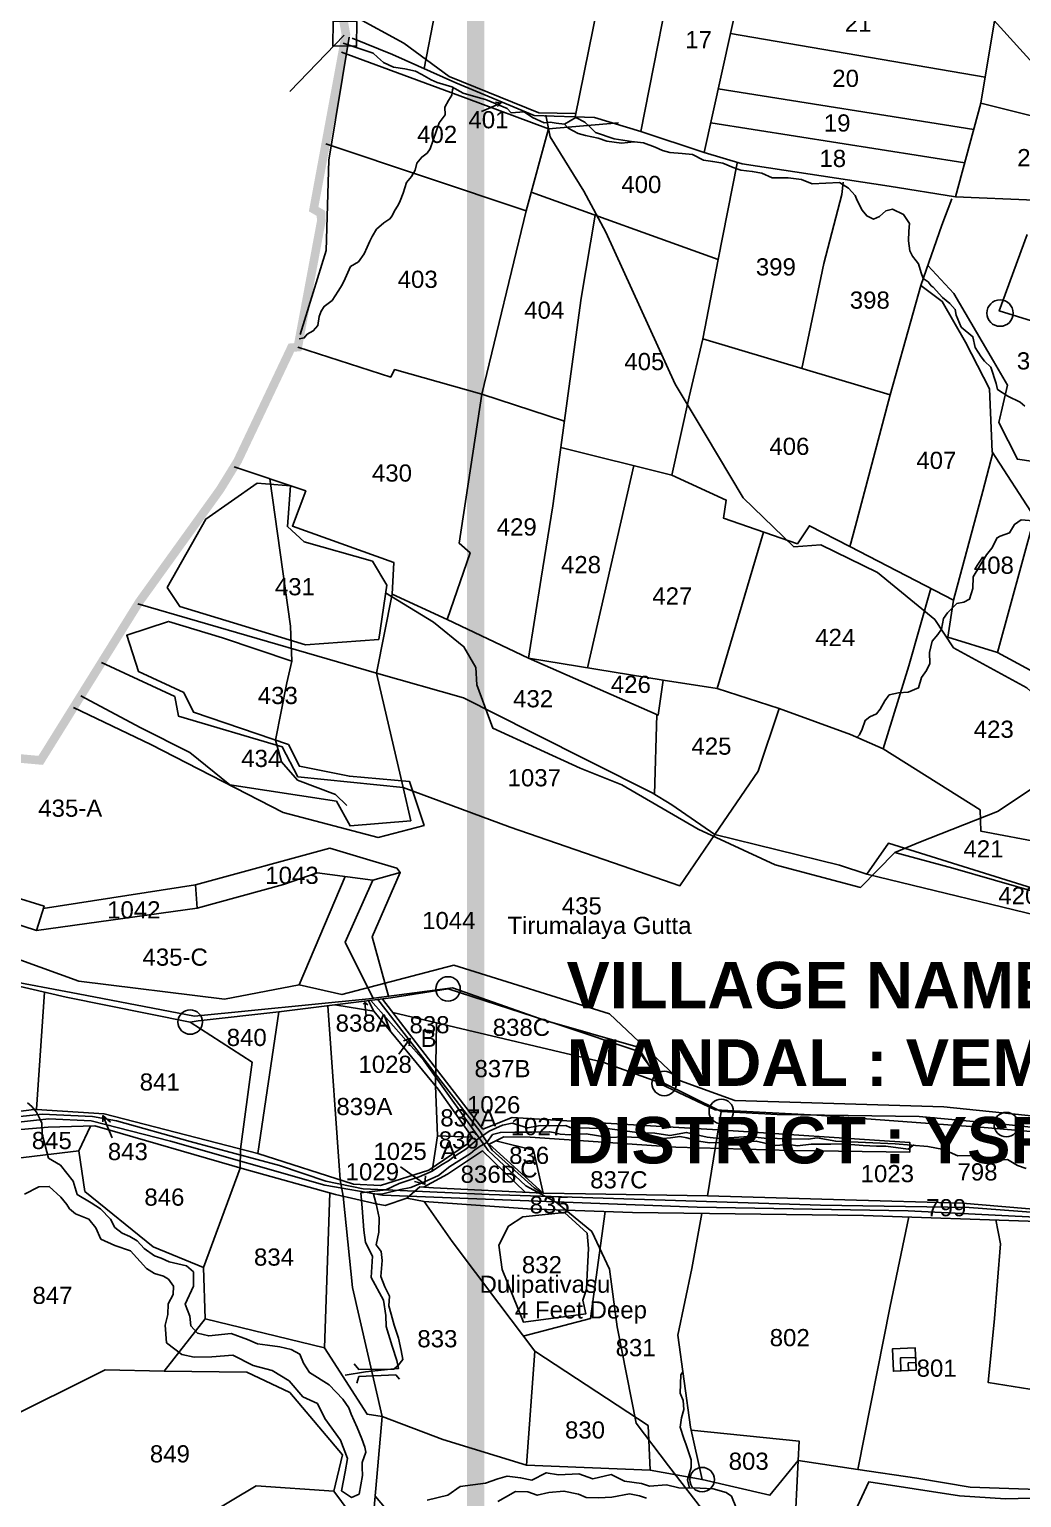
# Model space of a CAD drawing. Header units: inches. Extents: x 206739 to 240559, y 1587423 to 1599564.
# Drawn here: x 208652 to 209807, y 1589680 to 1591389 of the extents above; entities that cross this region are included whole.
import ezdxf

# ---------------------------------------------------------------- set-up
doc = ezdxf.new("R2010")
doc.units = ezdxf.units.IN
doc.header["$MEASUREMENT"] = 0
doc.linetypes.add('DASHED2', pattern=[0.375, 0.25, -0.125])
for name, color, linetype in [('BOUNDRY STONES', 240, 'Continuous'), ('PLOTS', 7, 'Continuous'), ('PLOTS NO', 7, 'Continuous'), ('ROADS', 1, 'Continuous'), ('STREAMS', 4, 'Continuous'), ('TEXT', 1, 'Continuous'), ('text2', 7, 'Continuous'), ('VILLAGE BOUNDRY', 5, 'Continuous'), ('wells', 7, 'Continuous')]:
    doc.layers.add(name, color=color, linetype=linetype)
doc.styles.get("Standard").update_dxf_attribs({"font": 'arial.ttf'})

msp = doc.modelspace()

# ---------------------------------------------------------------- linework, layer by layer
at = {"layer": 'BOUNDRY STONES', "color": 1}
msp.add_lwpolyline([(209005.09013, 1591398.54879), (209032.85304, 1591398.1991), (209032.49016, 1591369.38949), (209004.72725, 1591369.73919)], close=True, dxfattribs=at)
msp.add_lwpolyline([(209018.10905, 1591382.50264), (208954.77552, 1591316.75467)], dxfattribs=at)
msp.add_circle((209781.49345, 1591058.77579), 15.3359, dxfattribs=at)
at = {"layer": 'BOUNDRY STONES'}
for centre in [(209138.94802, 1590272.0634), (208838.78635, 1590233.52584), (209390.60702, 1590162.01178), (209456.98819, 1590129.49386), (209788.80111, 1590114.117), (209434.71938, 1589700.85642)]:
    msp.add_circle(centre, 14.25059, dxfattribs=at)
at = {"layer": 'PLOTS'}
for points in [[(209759.18335, 1591303.00133), (209783.43055, 1591450.54295), (209798.35748, 1591525.30361), (209740.66866, 1591545.56152), (209757.29861, 1591655.46341)], [(209020.72513, 1591578.75228), (209158.49045, 1591539.48144), (209247.5424, 1591514.2111), (209328.97818, 1591494.20278), (209286.75265, 1591287.37097)], [(209111.10548, 1591343.37898), (209149.64553, 1591542.00274)], [(209436.99033, 1591245.64907), (209488.7285, 1591479.28992), (209407.84705, 1591497.20056), (209363.44841, 1591270.31577)], [(209821.69321, 1591190.15571), (209729.74141, 1591194.08802), (209652.53608, 1591206.60931), (209481.28174, 1591232.59454), (209436.99033, 1591245.64907), (209363.44841, 1591270.31577), (209309.29878, 1591286.66514), (209239.1848, 1591288.86013), (209147.91357, 1591327.03813), (209074.29739, 1591359.71982), (209027.4186, 1591378.72788)], [(209764.18562, 1591333.43958), (209467.71562, 1591384.39929)], [(209015.08886, 1591362.55109), (209159.88593, 1591308.92207), (209256.0705, 1591273.29783), (209337.26504, 1591280.36142)], [(209196.33896, 1591299.42233), (209200.55506, 1591303.31482), (209194.15743, 1591304.37697)], [(209453.46203, 1591320.03249), (209750.9001, 1591272.35944)], [(209200.55506, 1591303.31482), (209177.85343, 1591293.52937)], [(209858.47335, 1591200.18823), (209886.38772, 1591271.35294), (209759.18335, 1591303.00133), (209729.74141, 1591194.08802)], [(209256.0705, 1591273.29783), (209229.84078, 1591177.83024), (208996.54839, 1591255.8582)], [(209444.67176, 1591280.33711), (209740.42834, 1591233.62171)], [(209235.82792, 1591199.62147), (209453.27214, 1591121.27123), (209475.33153, 1591233.23917)], [(209598.76402, 1591211.27578), (209597.1995, 1591196.7396), (209576.35501, 1591116.49548), (209550.69605, 1590994.30403)], [(209453.27214, 1591121.27123), (209435.47987, 1591028.70833), (209556.25197, 1590992.645), (209653.62787, 1590963.56793), (209689.27094, 1591091.08999), (209713.57148, 1591161.25111), (209725.45969, 1591191.91522)], [(209229.84078, 1591177.83024), (209178.13647, 1590964.32836), (209151.98918, 1590790.81621), (209164.51802, 1590779.85064), (209138.02111, 1590702.09938), (209232.77936, 1590656.93882), (209383.58611, 1590590.91558), (209389.29377, 1590631.68189), (209232.77936, 1590656.93882), (209247.46593, 1590750.1622), (209260.73659, 1590834.39808), (209270.40836, 1590902.278)], [(209399.57797, 1590870.25681), (209270.40836, 1590902.278), (209280.76327, 1590979.37017), (209293.76396, 1591076.1601), (209310.06235, 1591172.87307)], [(209849.38903, 1591040.14612), (209780.54661, 1591061.43483), (209813.16684, 1591150.29495)], [(209697.3247, 1591114.34299), (209727.79864, 1591081.77387), (209773.93992, 1591002.91498), (209790.33692, 1590974.89129), (209780.26789, 1590931.6265), (209801.8084, 1590888.59861), (209903.06802, 1590874.06204), (209894.1717, 1590955.02266), (209926.32909, 1591014.65875)], [(210155.33787, 1590668.1006), (210112.79776, 1590681.62917), (210040.26904, 1590734.91594), (210020.7549, 1590749.25296), (209956.40383, 1590814.48062), (209899.90751, 1590848.40202), (209861.29304, 1590853.3075), (209868.93865, 1590821.37052), (209821.72244, 1590821.25581), (209772.44436, 1590897.40733), (209769.22785, 1590970.50927), (209741.4826, 1591025.11414), (209714.3333, 1591072.38657), (209689.27094, 1591091.08999)], [(208964.04746, 1591019.20756), (209072.25154, 1590984.32274), (209076.76785, 1590993.14156), (209178.13647, 1590964.32836), (209274.54335, 1590933.0629)], [(209606.49374, 1590787.0482), (209559.59649, 1590811.23872), (209545.58715, 1590790.26299), (209459.73229, 1590819.99531), (209462.80477, 1590841.15673), (209399.57797, 1590870.25681), (209419.78468, 1590961.24078), (209435.47987, 1591028.70833)], [(209653.62787, 1590963.56793), (209614.79985, 1590817.01798), (209607.92557, 1590791.07215), (209606.49374, 1590787.0482), (209727.40963, 1590724.67741), (209761.31202, 1590851.69787), (209773.2003, 1590896.23915)], [(208889.91994, 1590879.94413), (208973.32538, 1590851.86958), (208957.78207, 1590810.84149), (209075.81747, 1590768.59657), (209073.79016, 1590731.74191), (209138.02111, 1590702.09938)], [(209355.19206, 1590881.26009), (209301.25273, 1590645.88918)], [(209899.90751, 1590848.40202), (209869.84393, 1590748.0631), (209835.35059, 1590632.93963), (209778.74122, 1590663.65453)], [(209958.75407, 1590812.09836), (209890.96955, 1590613.00898), (209833.20626, 1590441.89821), (209759.28977, 1590455.59708), (209758.3669, 1590480.44983), (209645.4262, 1590551.43554)], [(209727.40963, 1590724.67741), (209720.86474, 1590681.52957), (209778.74122, 1590663.65453), (209821.72244, 1590821.25581)], [(209389.29377, 1590631.68189), (209452.15275, 1590621.83505), (209506.10932, 1590803.93452)], [(209073.79016, 1590731.74191), (209055.69768, 1590639.46472), (209086.51632, 1590506.64181), (209095.53193, 1590467.78613), (209024.92875, 1590461.78082), (209009.06974, 1590490.61353), (208884.99053, 1590509.59566), (208838.4661, 1590547.37624), (208780.69956, 1590576.54566), (208711.46962, 1590613.24224)], [(209452.15275, 1590621.83505), (209524.36041, 1590598.47523), (209607.49945, 1590568.43413), (209645.4262, 1590551.43554), (209675.1784, 1590648.34797), (209701.03266, 1590738.28317)], [(209894.12039, 1590099.36508), (209762.90897, 1590110.83637), (209568.05219, 1590125.1648), (209449.79849, 1590131.49613), (209385.80855, 1590161.44952), (209360.24974, 1590204.42297), (209251.86988, 1590235.38216), (209144.23568, 1590273.42219), (209046.88398, 1590260.42544), (208843.86091, 1590240.37829), (208708.26603, 1590266.18485), (208617.87056, 1590283.38902), (208484.29316, 1590366.25811), (208347.30103, 1590455.55835), (208233.83679, 1590477.68947), (208139.20829, 1590542.07806), (208033.23112, 1590614.52954), (207912.15548, 1590696.99053), (207913.83563, 1590701.43604), (207931.61438, 1590711.69276)], [(209626.26833, 1590405.84004), (209594.59778, 1590416.08997), (209449.5259, 1590451.9102), (209399.36886, 1590486.26856), (209376.71027, 1590500.19582), (209236.09293, 1590571.06443), (209157.03812, 1590610.90664), (209055.69768, 1590639.46472), (208777.98511, 1590720.16268)], [(208735.54884, 1590651.94858), (208820.75917, 1590612.3859), (208825.0818, 1590589.63758), (208945.89896, 1590554.04689), (208964.22435, 1590518.99999), (209086.51632, 1590506.64181), (209211.27978, 1590460.37732), (209341.72046, 1590415.3018), (209408.82108, 1590392.11428), (209449.70036, 1590451.7907), (209500.05858, 1590525.45613), (209524.36041, 1590598.47523)], [(209051.35373, 1590398.65966), (208986.75333, 1590407.16709), (208947.49032, 1590393.53572), (208846.95288, 1590366.2414), (208659.70531, 1590339.92794), (208508.81188, 1590388.91466), (208400.47082, 1590435.57239), (208349.25233, 1590456.62115), (208284.77052, 1590489.02065), (208257.60635, 1590505.87538), (208152.49522, 1590554.9841), (208036.0331, 1590612.61396), (208053.90876, 1590626.77612), (208239.70798, 1590541.41934), (208297.40081, 1590514.87893), (208285.36729, 1590488.7208)], [(209382.10685, 1590591.5632), (209379.45181, 1590498.51071)], [(208844.87517, 1590393.2168), (209001.35005, 1590435.7536), (209051.78025, 1590420.95291), (209079.34334, 1590412.64025), (209083.37402, 1590407.68688)], [(209825.64415, 1590387.54246), (209651.78699, 1590441.8256), (209626.26833, 1590405.84004), (209850.25211, 1590351.30141)], [(208516.29402, 1590410.09899), (208517.84875, 1590414.88803), (208668.66336, 1590368.44152), (208659.70531, 1590339.92794)], [(209069.78378, 1590263.48263), (209050.70675, 1590332.61945), (209083.37402, 1590407.68688), (209051.35373, 1590398.65966), (209019.35891, 1590326.43725), (209051.77026, 1590261.07777)], [(208667.77296, 1590365.60736), (208844.87517, 1590393.2168), (208846.95288, 1590366.2414)], [(208607.00773, 1590282.58196), (208694.5611, 1590262.61486), (208838.78635, 1590233.52584), (208848.10744, 1590235.01697), (208942.05369, 1590245.28485), (209072.36807, 1590261.52174), (209138.94802, 1590272.0634), (209268.46925, 1590230.26859), (209360.8871, 1590199.20973), (209386.98279, 1590163.78717), (209456.98819, 1590129.49386), (209522.12775, 1590125.97852), (209687.21559, 1590123.60242), (209788.80111, 1590114.117), (209957.95491, 1590096.01224)], [(208669.00653, 1590268.44274), (208659.88792, 1590132.10156), (208557.00817, 1590119.02844), (208392.64428, 1590098.14241), (208343.44334, 1590088.81603), (208245.07609, 1590077.83465), (208155.94891, 1590075.13409), (208103.00108, 1590081.33282), (208001.80687, 1590109.29094), (207950.27799, 1590129.61073), (207808.85898, 1590204.27756), (207760.7979, 1590228.25338)], [(209052.66794, 1590246.11303), (209127.62625, 1590155.22052), (209167.19878, 1590099.47777), (209161.5201, 1590091.59768), (209116.77352, 1590061.18459), (209060.46872, 1590043.19338), (209028.75121, 1590044.90791), (208917.6032, 1590080.40997), (208738.73685, 1590126.49416), (208659.86569, 1590131.76912)], [(208917.6032, 1590080.40997), (208942.05369, 1590245.28485)], [(208999.07277, 1590252.3893), (209013.54289, 1590049.76564), (209016.9309, 1590030.64137), (209027.70106, 1589924.31105), (209062.16619, 1589774.32304), (209044.60921, 1589776.95854), (208995.05285, 1589854.08125), (209001.14541, 1590034.58765)], [(209007.21088, 1590253.4033), (209052.66794, 1590246.11303), (209046.2835, 1590258.27166)], [(209249.49072, 1590034.19135), (209238.36494, 1590084.37358), (209194.58268, 1590095.29984), (209203.97006, 1590099.92854), (209234.70497, 1590099.46186), (209404.01871, 1590087.95469), (209538.06191, 1590083.93649), (209676.39105, 1590082.21505), (209676.52879, 1590093.28346), (209453.49725, 1590107.89857), (209309.22571, 1590116.55161), (209213.5778, 1590122.28833), (209179.50601, 1590108.98409), (209137.30521, 1590163.63101), (209062.64514, 1590260.31028)], [(209126.60391, 1590101.14877), (209124.24082, 1590159.32561), (209125.47502, 1590232.52782), (209074.76938, 1590244.6103)], [(208838.78635, 1590233.52584), (208910.84326, 1590186.82741), (208897.51776, 1590085.5849), (208896.89179, 1590063.54217), (208854.34248, 1589947.76179), (208795.68348, 1589971.67413), (208716.10228, 1590036.38983), (208709.12304, 1590083.73334), (208722.81438, 1590112.41759)], [(209125.47502, 1590232.52782), (209319.18614, 1590186.72574), (209397.80508, 1590158.48569)], [(209960.8931, 1590004.03393), (209834.22543, 1590014.54473), (209737.62966, 1590022.56017), (209601.02416, 1590026.6305), (209441.13021, 1590031.39474), (209456.98819, 1590129.49386)], [(208550.5415, 1590100.72971), (208673.34336, 1590111.30629), (208727.92851, 1590112.53248), (208901.9133, 1590062.0862), (209007.9939, 1590032.68984), (209055.24708, 1590021.85881), (209065.68148, 1590020.13168), (209091.15489, 1590028.57965), (209111.15096, 1590024.66644), (209231.56544, 1590016.24461), (209353.53854, 1590011.7639), (209622.44871, 1590008.50569), (209825.53815, 1590001.35708), (209968.21663, 1589986.12764), (210030.0214, 1589984.25393), (210079.31585, 1589986.86662), (210171.40821, 1590005.87911), (210319.52117, 1590072.23268)], [(209120.51418, 1590059.97318), (209126.60391, 1590101.14877), (209167.19878, 1590099.47777)], [(209249.49072, 1590034.19135), (209186.95047, 1590091.37202), (209194.58268, 1590095.29984)], [(208634.9876, 1590074.53105), (208709.12304, 1590083.73334)], [(209110.24449, 1590041.28813), (209138.3804, 1590056.51304), (209179.21068, 1590083.42922), (209229.26094, 1590035.22237)], [(209441.13021, 1590031.39474), (209299.00717, 1590033.69635), (209249.49072, 1590034.19135), (209121.99702, 1590040.68915), (209105.9328, 1590041.50787), (209091.15489, 1590028.57965)], [(209049.58039, 1589628.85845), (209062.16619, 1589774.32304), (209132.99594, 1589747.4934), (209230.25174, 1589717.61913), (209239.88215, 1589850.30497), (209197.99356, 1589906.04427), (209143.90345, 1589978.0196), (209111.15096, 1590024.66644)], [(209226.55037, 1589868.04498), (209304.96576, 1589888.27732), (209321.79403, 1590012.93004)], [(209374.1579, 1589711.70668), (209434.71938, 1589700.85642), (209421.28124, 1589761.75169), (209406.60881, 1589869.01967), (209422.85078, 1589946.80126), (209434.49871, 1590010.78295)], [(209546.3256, 1589723.26633), (209615.78568, 1589712.45507), (209653.58847, 1589902.89017), (209675.26885, 1590006.64645)], [(209776.4872, 1590003.08364), (209782.18378, 1589975.15719), (209775.11245, 1589888.4807), (209767.54671, 1589813.95629), (209825.75298, 1589804.65006), (209825.63746, 1589689.41803), (209746.77251, 1589692.00544), (209684.83178, 1589702.53686), (209615.78568, 1589712.45507)], [(208854.34248, 1589947.76179), (208856.11553, 1589888.08278), (208995.05285, 1589854.08125)], [(208369.78032, 1589604.20306), (208428.09933, 1589591.71576), (208452.36008, 1589733.74808), (208466.22026, 1589803.74468), (208617.54317, 1589767.79387), (208739.82033, 1589828.82595), (208808.65529, 1589826.99449), (208856.11553, 1589888.08278)], [(209239.88215, 1589850.30497), (209371.76627, 1589763.75294), (209374.1579, 1589711.70668), (209230.25174, 1589717.61913)], [(208808.65529, 1589826.99449), (208904.90059, 1589825.76481), (208954.75218, 1589802.10459), (209016.0069, 1589729.72395), (209005.95572, 1589687.49154), (208915.58647, 1589693.81201), (208829.81142, 1589642.54941), (208745.0263, 1589617.40774), (208694.45141, 1589634.12647), (208662.75835, 1589619.36532), (208604.27498, 1589621.10979), (208617.54317, 1589767.79387)], [(209434.71938, 1589700.85642), (209513.56199, 1589682.62599), (209546.3256, 1589723.26633), (209547.69213, 1589745.51699), (209421.98869, 1589758.54587)], [(209893.90533, 1589569.67118), (209872.73362, 1589519.77912), (209837.71744, 1589464.07262), (209814.35965, 1589430.12069), (209751.80721, 1589421.61628), (209705.36512, 1589495.79669), (209593.71869, 1589524.58337), (209557.32809, 1589572.2311), (209542.1451, 1589636.35832), (209546.3256, 1589723.26633)], [(208684.29643, 1589568.52605), (208871.31355, 1589570.01336), (208886.14649, 1589610.49838), (209029.58667, 1589602.61855), (209049.46245, 1589593.67689), (209049.58039, 1589628.85845), (209005.95572, 1589687.49154)]]:
    msp.add_lwpolyline(points, dxfattribs=at)
at = {"layer": 'PLOTS NO'}
for points in [[(209040.24924, 1590254.17611), (209042.05231, 1590256.33475), (209045.41441, 1590253.52645)], [(209042.05231, 1590256.33475), (209043.59003, 1590240.4048)], [(209094.80117, 1590214.44623), (209081.79759, 1590196.30512)], [(209087.1006, 1590211.63639), (209094.80117, 1590214.44623), (209093.80901, 1590205.75029)], [(208736.99643, 1590117.17561), (208737.12713, 1590124.68894), (208745.97603, 1590116.81587)], [(208737.12713, 1590124.68894), (208747.86926, 1590098.55527)], [(209112.02364, 1590044.72505), (209083.53637, 1590065.16092)], [(209099.94925, 1590048.01164), (209112.02364, 1590044.72505), (209112.53418, 1590054.55697)]]:
    msp.add_lwpolyline(points, dxfattribs=at)
at = {"layer": 'ROADS', "color": 1}
for points in [[(210520.46095, 1590934.93668), (210465.36061, 1590950.30875), (210355.2108, 1590990.72809), (210265.97596, 1591016.94714), (210194.7045, 1591085.02061), (210020.98715, 1591168.56543), (209965.03513, 1591207.9351), (209895.16746, 1591266.14241), (209766.77931, 1591407.79372), (209666.16251, 1591483.92882), (209528.40509, 1591584.52159), (209446.01833, 1591671.41496), (209365.61933, 1591756.21183), (209319.83563, 1591824.70705), (209240.39658, 1591906.79107), (209172.15017, 1591941.03721), (209148.48816, 1591949.22798)], [(209020.72513, 1591578.75228), (209039.31696, 1591530.40743), (209048.1887, 1591507.33798), (209030.36508, 1591403.91337), (209087.4649, 1591373.11505), (209140.42489, 1591334.19255), (209244.6875, 1591292.03322), (209287.487, 1591290.968)]]:
    msp.add_lwpolyline(points, dxfattribs=at)
at = {"layer": 'ROADS'}
for points in [[(209024.02037, 1591380.07893), (209000.13933, 1591236.89001), (208997.21891, 1591131.57308), (208966.78599, 1591033.89891)], [(209659.15955, 1590430.71289), (209686.85397, 1590442.35363), (209778.60238, 1590478.49587), (209838.67324, 1590518.66045), (209839.35484, 1590569.44182), (209836.09521, 1590601.33541), (209812.60545, 1590622.70711), (209727.51111, 1590669.31206), (209705.70164, 1590702.08687), (209638.71692, 1590756.98691), (209572.7629, 1590788.97799), (209541.61281, 1590786.69644), (209482.39645, 1590843.70796), (209438.2037, 1590917.72521), (209403.33051, 1590976.1334), (209322.56394, 1591153.1259), (209296.84756, 1591200.8636), (209257.93998, 1591263.90111), (209252.7575, 1591289.23639)], [(208811.99954, 1590739.53397), (208826.68586, 1590717.28161), (208889.25583, 1590698.21153), (208973.05177, 1590672.67221), (209058.26731, 1590678.95086), (209067.60988, 1590741.94673), (209050.98216, 1590770.05569), (208971.54599, 1590792.67675), (208951.91456, 1590810.19865), (208955.72869, 1590857.79269), (208916.84217, 1590860.90901), (208857.10173, 1590818.97064), (208811.99954, 1590739.53397)], [(208931.62266, 1590865.90686), (208955.65148, 1590694.26301), (208957.03387, 1590653.60286)], [(209066.28886, 1590733.03922), (209121.86793, 1590699.10281), (209157.36678, 1590670.38063), (209171.46038, 1590646.34645), (209172.58691, 1590625.89981), (209191.09916, 1590575.58714), (209292.58751, 1590528.88191), (209341.36398, 1590509.5289), (209429.93913, 1590457.94016), (209519.81915, 1590416.53855), (209619.02608, 1590390.32515), (209659.15955, 1590430.71289), (209726.45149, 1590412.68142), (209823.4211, 1590384.70649), (209848.21355, 1590360.95781), (209938.33029, 1590348.91868), (209967.64397, 1590341.47023), (209985.27093, 1590376.39988), (210008.8832, 1590372.08255), (209998.87692, 1590333.462), (210000.86554, 1590316.98885)], [(210286.44517, 1590137.6188), (210250.06763, 1590129.18503), (210206.95939, 1590108.55254), (210101.39828, 1590095.08822), (209972.6112, 1590108.37472), (209716.18137, 1590134.82967), (209472.69767, 1590142.26032), (209409.67413, 1590165.16893), (209326.91004, 1590242.88922), (209145.69351, 1590299.64408), (209015.38049, 1590265.40855), (208965.71112, 1590276.80669), (208878.53663, 1590260.09146), (208708.96919, 1590281.19055), (208573.89216, 1590329.85222), (208482.12221, 1590389.67374), (208335.48928, 1590474.44548), (208220.03814, 1590501.45114), (208034.27299, 1590628.78969), (207913.83563, 1590701.43604)], [(208702.94866, 1590599.54387), (208793.00116, 1590556.67488), (208947.20538, 1590477.44748), (209057.57916, 1590448.44383), (209111.00763, 1590462.42169), (209094.04396, 1590513.59424), (209024.11814, 1590519.6131), (208965.96197, 1590531.2846), (208953.2092, 1590556.71278), (208842.51929, 1590594.28689), (208831.3416, 1590616.94771), (208778.75165, 1590641.4074), (208764.85664, 1590683.86071), (208813.54931, 1590699.79787), (208876.5418, 1590680.93091), (208957.03387, 1590653.60286), (208957.03387, 1590653.60286), (208951.29781, 1590628.28885), (208951.29781, 1590628.28885), (208938.26932, 1590561.78418), (208945.15272, 1590536.30766), (208963.85513, 1590514.98185), (209008.07172, 1590498.43714), (209021.31906, 1590485.63456)], [(208965.71112, 1590276.80669), (209019.05353, 1590402.91338)], [(209762.17944, 1589417.7758), (209742.89579, 1589420.19611), (209703.04411, 1589490.24317), (209601.67687, 1589519.06207), (209593.69051, 1589534.69529), (209553.72603, 1589567.70342), (209534.74993, 1589593.66534), (209490.71801, 1589638.27735), (209433.9306, 1589667.25102), (209395.50743, 1589716.99617), (209357.85254, 1589766.68425), (209335.67678, 1589878.59594), (209326.80009, 1589945.96064), (209306.31417, 1589989.60396), (209265.38467, 1590023.45538), (209229.50039, 1590042.98475), (209185.80206, 1590084.1537), (209110.61724, 1590188.56356), (209049.20992, 1590258.63628)], [(209057.10196, 1590259.61961), (209175.83423, 1590106.44601), (209190.16338, 1590084.33217), (209239.24862, 1590040.43586), (209248.52388, 1590034.24062)], [(207752.24838, 1590228.67323), (207899.62575, 1590149.24822), (207979.4197, 1590112.08055), (208082.37342, 1590081.59063), (208144.62538, 1590070.74211), (208269.19747, 1590077.69141), (208422.57011, 1590095.90305), (208571.16686, 1590116.23093), (208666.3745, 1590126.30696), (208725.16446, 1590123.54608), (208752.85975, 1590118.64215), (208838.64701, 1590094.3028), (208942.65154, 1590066.55844), (208996.82337, 1590048.36157), (209040.22917, 1590039.4202), (209186.83614, 1590032.88306), (209367.7475, 1590027.0847), (209572.62722, 1590020.51814), (209745.66594, 1590017.65639), (209977.30946, 1590000.0964), (210030.53673, 1589995.95036), (210114.3888, 1590002.84205), (210319.70145, 1590083.83911)], [(210319.60649, 1590077.72513), (210148.94767, 1590007.33167), (210103.4138, 1589996.42918), (210006.69896, 1589990.32103), (209845.96078, 1590005.33295), (209674.57501, 1590013.65044), (209428.88577, 1590017.97941), (209212.4371, 1590026.24623), (209062.81253, 1590031.96084), (208995.41881, 1590043.5976), (208815.93761, 1590094.79864), (208723.49258, 1590118.61416), (208674.10039, 1590120.98083), (208577.87169, 1590110.51918), (208375.59345, 1590084.59359), (208215.29843, 1590069.11398), (208153.2878, 1590066.61563), (208100.81074, 1590072.18119), (208000.84463, 1590098.87135), (207953.51421, 1590116.33962), (207828.04562, 1590181.35994), (207745.2903, 1590223.63225)], [(210316.73474, 1590136.02918), (210315.79957, 1590016.80901), (210316.49961, 1589970.07178), (210331.4406, 1589915.09991), (210306.91003, 1589872.80386), (210288.24628, 1589860.21401), (210196.44533, 1589821.63365), (210117.90252, 1589784.13698), (210048.84104, 1589742.85782), (209994.24643, 1589702.65015), (209963.071, 1589687.60978), (209920.30338, 1589682.02252), (209787.89636, 1589678.62244), (209734.14391, 1589681.91024), (209628.74958, 1589698.21617), (209603.87358, 1589645.04925)]]:
    msp.add_lwpolyline(points, dxfattribs=at)
at = {"layer": 'STREAMS'}
for points in [[(209016.6902, 1591373.12967), (209040.13745, 1591365.37468), (209051.94357, 1591361.31505), (209056.77754, 1591356.62926), (209063.9971, 1591350.43689), (209075.37257, 1591345.23796), (209088.54853, 1591343.30865), (209100.91876, 1591340.51162), (209108.60901, 1591336.4848), (209119.4254, 1591330.15154), (209126.13332, 1591327.31937), (209143.50141, 1591322.09186), (209156.59491, 1591314.77012), (209174.15645, 1591309.84272), (209182.4309, 1591307.59156), (209184.45618, 1591306.74143), (209207.61713, 1591296.78814), (209212.34767, 1591291.94852), (209227.40448, 1591292.91013), (209237.12624, 1591286.58214), (209250.99498, 1591280.35022), (209257.75275, 1591280.99055), (209264.82766, 1591279.80837), (209274.63243, 1591278.90715), (209287.62021, 1591286.54347), (209298.28731, 1591281.21273), (209304.03173, 1591275.81625), (209310.76504, 1591269.21741), (209332.26478, 1591261.55818), (209352.63754, 1591258.48648), (209366.44491, 1591256.91209), (209380.12293, 1591252.03563), (209388.6662, 1591248.18707), (209397.05131, 1591245.58495), (209411.28834, 1591244.40711), (209423.67315, 1591243.5086), (209436.45968, 1591237.01344), (209447.15075, 1591235.14775), (209458.63155, 1591233.37479), (209470.8466, 1591228.14222), (209479.83569, 1591225.103), (209493.03099, 1591223.75936), (209504.34206, 1591221.86938), (209516.13569, 1591216.44659), (209525.22972, 1591216.09036), (209534.96816, 1591216.32898), (209550.20617, 1591214.28518), (209562.84263, 1591209.24281), (209594.81837, 1591210.92421), (209605.24244, 1591204.27063), (209612.72773, 1591195.78049), (209615.10074, 1591189.83258), (209621.05594, 1591178.46016), (209626.40103, 1591171.87539), (209634.07969, 1591168.32186), (209641.23243, 1591171.29442), (209648.65255, 1591177.76949), (209656.15468, 1591179.68744), (209669.27821, 1591173.45524), (209676.30215, 1591163.16163), (209675.30048, 1591154.22326), (209675.12125, 1591143.08094), (209676.34952, 1591131.19282), (209679.62302, 1591124.94944), (209683.83772, 1591119.44982), (209686.56755, 1591115.96005), (209689.68943, 1591105.61079), (209691.90686, 1591099.01845), (209697.74384, 1591095.01663), (209701.21872, 1591090.58685), (209703.76476, 1591089.05591), (209714.62973, 1591076.86962), (209723.21705, 1591069.89766), (209729.33249, 1591063.02252), (209730.37388, 1591056.3461), (209736.26623, 1591042.49647), (209749.87335, 1591031.28717), (209752.73127, 1591018.61486), (209759.64821, 1591007.87693), (209763.42883, 1591002.70468), (209770.91177, 1590995.71274), (209776.93114, 1590976.92479), (209778.7459, 1590969.73617), (209790.39891, 1590962.16216), (209804.79772, 1590955.10861), (209810.47871, 1590950.28064)], [(208965.70699, 1591028.75736), (208971.59365, 1591029.87315), (208974.76099, 1591034.23715), (208981.95564, 1591038.14414), (208987.29914, 1591044.51731), (208988.75592, 1591054.9324), (208991.24552, 1591061.11811), (208994.61961, 1591066.61168), (209004.18084, 1591073.56761), (209011.19578, 1591084.36338), (209015.67696, 1591091.66793), (209019.11095, 1591099.0135), (209025.35598, 1591112.9399), (209034.5596, 1591118.41383), (209041.37241, 1591127.87109), (209044.96757, 1591135.50955), (209047.9353, 1591142.42456), (209050.70059, 1591148.00111), (209055.54942, 1591156.45424), (209064.3804, 1591163.8876), (209071.29921, 1591168.40385), (209073.99444, 1591172.18789), (209076.61011, 1591177.77031), (209080.7628, 1591184.33976), (209083.2173, 1591189.62923), (209086.56018, 1591198.47438), (209090.66279, 1591210.87452), (209096.32894, 1591217.83345), (209100.6605, 1591225.14386), (209102.62769, 1591233.29487), (209108.29969, 1591240.4032), (209114.47639, 1591245.0981), (209117.96639, 1591250.04781), (209128.48501, 1591280.12977), (209135.45314, 1591289.73051), (209135.20588, 1591298.71629), (209139.39937, 1591306.33131), (209143.24127, 1591312.61367), (209144.23497, 1591318.85803), (209145.39319, 1591321.6551)], [(209274.21071, 1591279.0678), (209278.83355, 1591273.91371), (209290.57402, 1591267.70375), (209298.88644, 1591265.35781), (209313.5517, 1591262.29687), (209323.85393, 1591259.09598), (209340.72517, 1591256.72558), (209355.57278, 1591258.3197)], [(209614.34316, 1590564.35456), (209617.96359, 1590567.92009), (209621.00672, 1590574.52042), (209624.64914, 1590584.57293), (209629.9186, 1590588.76901), (209637.71848, 1590592.40252), (209641.86556, 1590597.56936), (209647.59333, 1590607.54018), (209652.49896, 1590614.29925), (209663.4972, 1590616.64893), (209674.44107, 1590617.61048), (209686.46572, 1590622.4688), (209689.97565, 1590634.59004), (209695.86253, 1590642.70092), (209699.89581, 1590650.88447), (209699.4766, 1590663.87657), (209702.53265, 1590676.73254), (209709.10559, 1590684.58486), (209713.28891, 1590690.67713), (209715.63188, 1590703.09763), (209720.53751, 1590709.85671), (209731.19768, 1590720.71883), (209739.38858, 1590722.48338), (209745.78011, 1590725.7086), (209749.98558, 1590738.28784), (209750.27961, 1590751.71546), (209765.68662, 1590777.22561), (209772.03685, 1590785.3184), (209778.3094, 1590797.35322), (209781.62557, 1590799.07702), (209792.68725, 1590803.04615), (209798.40597, 1590812.78562), (209806.27835, 1590818.26994), (209820.15257, 1590817.03136)], [(208649.51065, 1590139.62033), (208654.38904, 1590135.35279), (208659.83167, 1590128.75834), (208663.92176, 1590120.69956), (208666.0093, 1590115.61457), (208666.29928, 1590102.86166), (208673.76837, 1590075.20223), (208687.74406, 1590067.07227), (208702.66178, 1590048.39072), (208707.28954, 1590032.83477), (208723.69008, 1590022.92293), (208734.55505, 1590016.07727), (208745.86306, 1590004.08029), (208751.19396, 1589994.42684), (208759.45582, 1589987.9461), (208768.32785, 1589983.83965), (208777.0027, 1589978.78539), (208785.35917, 1589969.95881), (208797.23953, 1589961.27441), (208804.88006, 1589958.52811), (208814.29192, 1589954.34797), (208834.47827, 1589949.75798), (208842.7685, 1589942.57356), (208842.49099, 1589926.11488), (208832.97356, 1589905.13965), (208838.24936, 1589891.0196), (208839.40818, 1589879.7881), (208847.27596, 1589871.41178), (208860.34815, 1589868.17963), (208886.58412, 1589871.11756), (208905.339, 1589863.82132), (208917.303, 1589858.89973), (208928.66445, 1589857.2433), (208943.09894, 1589855.24095), (208956.39671, 1589852.25285), (208966.26521, 1589846.77676), (208970.68465, 1589836.38166), (208977.71682, 1589825.38701), (209000.43806, 1589811.36968), (209016.65285, 1589794.40136), (209023.64701, 1589784.34508), (209026.29911, 1589776.93319), (209033.28109, 1589761.58764), (209038.52835, 1589748.17138), (209042.21475, 1589738.4516), (209043.14649, 1589732.85001), (209039.16547, 1589720.70631), (209039.15768, 1589715.06682), (209039.54206, 1589705.52959), (209035.4696, 1589683.98359), (209026.68439, 1589680.10477), (209015.08623, 1589687.62574), (209019.13029, 1589709.87553), (209021.7948, 1589725.4906), (209013.85671, 1589746.69105), (208995.53571, 1589771.87211), (208986.92224, 1589789.556), (208970.06348, 1589797.14032), (208953.87762, 1589816.02139), (208934.06619, 1589827.82506), (208912.27584, 1589833.80347), (208888.59242, 1589845.61697), (208864.04274, 1589843.68093), (208843.45514, 1589843.32343), (208828.88121, 1589846.51897), (208811.27797, 1589860.23294), (208809.71315, 1589880.68429), (208812.76432, 1589893.10324), (208813.21481, 1589905.41735), (208818.92362, 1589916.52477), (208819.25209, 1589925.99638), (208813.47166, 1589934.27583), (208807.64507, 1589937.82414), (208797.34571, 1589940.71914), (208787.86821, 1589946.72128), (208769.46068, 1589967.17833), (208751.20713, 1589973.53588), (208734.80679, 1589980.914), (208728.83592, 1589993.91491), (208720.8514, 1590003.99709), (208705.44433, 1590010.23298), (208698.34057, 1590016.09438), (208695.29412, 1590021.17362), (208688.26533, 1590029.5752), (208674.72892, 1590042.27096), (208662.67156, 1590041.78462), (208645.72711, 1590033.29795)], [(209037.57816, 1590034.57273), (209066.54277, 1590038.2361), (209082.10815, 1590045.71003), (209105.30057, 1590053.49154), (209120.51418, 1590059.97318), (209130.23612, 1590066.62458), (209140.76401, 1590072.72165), (209144.92466, 1590076.4103), (209159.51044, 1590085.34608), (209174.10446, 1590097.47521), (209186.67337, 1590106.39303), (209202.26238, 1590113.28107), (209213.71421, 1590115.89458), (209231.56747, 1590110.3555), (209246.73508, 1590113.11888), (209257.52291, 1590112.77161), (209275.9299, 1590112.92729), (209281.11721, 1590110.59367), (209292.06007, 1590110.27188), (209327.16922, 1590109.14518), (209359.07191, 1590104.95519), (209379.47393, 1590104.21331), (209397.20904, 1590101.6034), (209416.46011, 1590105.11833), (209440.5872, 1590099.4411), (209454.55928, 1590097.85303), (209489.26117, 1590100.1487), (209506.76912, 1590098.31204), (209537.75559, 1590097.4103), (209558.33751, 1590097.06687), (209568.65541, 1590098.65666), (209590.35693, 1590094.83756), (209659.35799, 1590091.92345), (209697.29961, 1590088.56383), (209715.85627, 1590085.00908), (209732.40358, 1590077.85246), (209746.75155, 1590078.14701), (209769.72107, 1590072.03189), (209790.0366, 1590073.43811), (209801.86652, 1590066.67803), (209811.99806, 1590063.17466)], [(209681.07224, 1590090.5044), (209674.71946, 1590085.69187), (209648.58927, 1590089.19418), (209637.68769, 1590088.95254), (209622.37275, 1590089.91961), (209598.09709, 1590091.71385), (209584.62854, 1590091.17059), (209561.6129, 1590091.23271), (209545.81562, 1590089.40692), (209536.03844, 1590090.79543), (209519.89916, 1590089.94018), (209497.67461, 1590094.98671), (209477.7097, 1590093.19088), (209463.21903, 1590093.3988), (209443.19844, 1590092.98746), (209430.83053, 1590094.66767), (209416.77434, 1590098.85513), (209408.78787, 1590100.11779), (209397.93415, 1590098.68947), (209389.03724, 1590097.93441), (209376.61539, 1590098.22447), (209344.20295, 1590100.08665), (209325.98886, 1590099.1539), (209299.83473, 1590103.24953), (209290.91373, 1590103.08782), (209280.82844, 1590102.28483), (209269.49876, 1590102.81832), (209261.8764, 1590104.88807), (209257.07501, 1590105.88301), (209236.31726, 1590105.46579), (209216.87474, 1590105.47397), (209199.83308, 1590104.98465), (209190.80979, 1590102.44162), (209184.2365, 1590093.26203), (209177.05163, 1590089.40641), (209170.68305, 1590084.98944), (209164.90851, 1590080.59643), (209140.87163, 1590065.49109), (209128.0081, 1590054.86918), (209111.43568, 1590047.66348), (209095.63967, 1590040.88524), (209083.63729, 1590038.42011), (209063.00798, 1590033.42793), (209052.31238, 1590032.99652), (209055.59588, 1590020.45062)], [(209019.07891, 1589822.47757), (209043.02597, 1589826.28589), (209072.19331, 1589829.28864), (209081.08815, 1589830.20435), (209079.30066, 1589839.68709), (209074.07447, 1589856.34117), (209066.99162, 1589878.91177), (209066.56963, 1589891.82241), (209063.76071, 1589909.71093), (209049.40539, 1589936.14385), (209050.86865, 1589961.02639), (209043.01291, 1589977.00593), (209040.91363, 1589991.10558), (209038.91319, 1590017.17489), (209037.57816, 1590034.57273)], [(209055.24708, 1590021.85881), (209058.92367, 1590005.66501), (209058.46606, 1589988.78172), (209055.24721, 1589974.34436), (209061.25915, 1589966.43867), (209062.43684, 1589956.06406), (209061.48445, 1589946.74053), (209060.51547, 1589937.25454), (209065.38196, 1589925.37383), (209070.75051, 1589914.59979), (209069.88206, 1589903.1952), (209072.54476, 1589893.6385), (209076.12172, 1589880.80041), (209081.46316, 1589865.59722), (209084.31663, 1589851.31085), (209086.40453, 1589840.85745), (209080.51594, 1589833.23995), (209081.08815, 1589830.20435)], [(209226.03719, 1590006.5989), (209274.44415, 1590011.84576), (209300.76657, 1589987.76665), (209302.43514, 1589969.97202), (209300.88036, 1589939.69434), (209299.99185, 1589922.39159), (209295.70014, 1589909.82483), (209299.39637, 1589893.89622), (209226.78355, 1589884.03733), (209201.82239, 1589945.40086), (209197.88765, 1589973.94049), (209209.21175, 1589996.019), (209226.03719, 1590006.5989)], [(209029.72628, 1589835.61037), (209034.96995, 1589829.24171), (209075.93129, 1589829.29335), (209081.78355, 1589834.33114)], [(209032.76237, 1589813.32477), (209035.13594, 1589820.71201), (209078.1449, 1589822.98034), (209082.27882, 1589817.63394)], [(209419.96831, 1589691.0507), (209417.52599, 1589700.54798), (209421.93731, 1589715.15013), (209421.94967, 1589724.02711), (209418.79646, 1589733.33112), (209416.08815, 1589741.32241), (209413.59426, 1589748.68099), (209409.05231, 1589762.08269), (209410.89403, 1589772.71195), (209413.2802, 1589782.42432), (209412.66345, 1589793.12519), (209409.17021, 1589801.67579), (209409.79515, 1589822.73705), (209412.43349, 1589826.43635)], [(209114.57225, 1589676.81998), (209138.63777, 1589682.64369), (209153.03306, 1589692.70976), (209182.55748, 1589696.61614), (209196.92744, 1589701.82816), (209207.85748, 1589704.69551), (209223.38508, 1589703.11596), (209236.53107, 1589700.3373), (209253.19381, 1589708.95071), (209267.43378, 1589706.4368), (209291.02419, 1589707.6089), (209307.60268, 1589701.88046), (209328.95804, 1589706.69821), (209344.28443, 1589699.15453), (209364.27634, 1589696.43145), (209373.47014, 1589693.05225), (209393.28454, 1589694.73384), (209407.55989, 1589691.339), (209432.37673, 1589690.76241), (209447.63931, 1589690.27511), (209462.84134, 1589685.81465), (209468.76237, 1589681.42108), (209474.86239, 1589667.10812)], [(209054.30616, 1589681.22743), (209067.05846, 1589666.30043)], [(209370.11507, 1589679.20622), (209361.69371, 1589681.86449), (209350.15785, 1589684.17471), (209329.52723, 1589680.34462), (209314.07889, 1589679.72151), (209299.74632, 1589680.06585), (209290.81739, 1589683.85672), (209273.80919, 1589687.55226), (209256.33209, 1589685.69424), (209242.83061, 1589682.61294), (209231.81719, 1589686.55034), (209217.48463, 1589686.89463), (209205.96699, 1589680.43423), (209196.70846, 1589675.21792)]]:
    msp.add_lwpolyline(points, dxfattribs=at)
at = {"layer": 'text2', "color": 5, "const_width": 20}
msp.add_lwpolyline([(209171.15179, 1598145.63678), (223724.95897, 1598145.63678), (223724.95897, 1587535.8486), (209171.15179, 1587535.8486)], close=True, dxfattribs=at)
at = {"layer": 'VILLAGE BOUNDRY', "linetype": 'DASHED2', "ltscale": 50}
msp.add_lwpolyline([(208482.3084, 1590554.62255, 10, 10, 0), (208664.75799, 1590538.14822, 10, 10, 0), (208712.94199, 1590615.60923, 10, 10, 0), (208779.63685, 1590722.81776, 10, 10, 0), (208828.31463, 1590790.47342, 10, 10, 0), (208873.46259, 1590853.22309, 10, 10, 0), (208893.98404, 1590886.54283, 10, 10, 0), (208930.36937, 1590963.33639, 10, 10, 0), (208956.53224, 1591018.55481, 10, 10, 0), (208964.04746, 1591019.20756, 10, 10, 0), (208978.4065, 1591096.23931, 10, 10, 0), (208991.37901, 1591165.8328, 10, 10, 0), (208990.95517, 1591174.93349, 10, 10, 0), (208982.49166, 1591179.82195, 10, 10, 0), (208997.27545, 1591259.79103, 10, 10, 0), (209020.07684, 1591383.12927, 10, 10, 0), (208997.15722, 1591512.69088, 10, 10, 0)], format="xyseb", dxfattribs=at)
at = {"layer": 'VILLAGE BOUNDRY', "linetype": 'DASHED2', "ltscale": 50, "const_width": 10}
msp.add_lwpolyline([(209018.67486, 1591386.24045), (209018.67486, 1591386.24045)], close=True, dxfattribs=at)
at = {"layer": 'wells', "color": 0}
for points in [[(209683.92888, 1589828.13179), (209657.4783, 1589827.0649), (209656.42573, 1589853.16029), (209682.87631, 1589854.22719)], [(209683.92888, 1589828.13179), (209666.06918, 1589827.41141), (209665.46316, 1589842.43598), (209683.32285, 1589843.15636)], [(209683.92888, 1589828.13179), (209675.07093, 1589827.7745), (209674.70981, 1589836.72757), (209683.56775, 1589837.08486)]]:
    msp.add_lwpolyline(points, close=True, dxfattribs=at)

# ---------------------------------------------------------------- texts
at = {"layer": 'PLOTS'}
for s, p in [('21', (209600.81069, 1591386.22377)), ('17', (209415.09316, 1591367.1233)), ('20', (209586.20713, 1591322.08849)), ('401', (209162.72335, 1591273.90738)), ('19', (209576.35563, 1591270.14462)), ('402', (209102.93927, 1591256.82043)), ('18', (209571.23712, 1591228.86104)), ('29', (209801.54201, 1591229.77517)), ('400', (209340.6338, 1591198.58738)), ('399', (209497.26678, 1591102.60254)), ('403', (209080.32441, 1591088.17648)), ('398', (209606.59368, 1591063.95125)), ('404', (209227.57352, 1591052.25408)), ('397', (209801.06698, 1590993.19063)), ('405', (209344.15349, 1590992.39955)), ('406', (209512.95807, 1590893.72109)), ('407', (209684.03132, 1590877.37945)), ('430', (209050.34974, 1590862.63198)), ('429', (209195.56727, 1590799.86896)), ('428', (209270.38252, 1590756.01734)), ('408', (209751.03002, 1590755.32768)), ('431', (208937.3733, 1590730.29013)), ('427', (209376.74659, 1590719.54473)), ('424', (209566.38033, 1590671.22909)), ('433', (208917.48559, 1590603.67802)), ('432', (209214.68168, 1590599.88997)), ('426', (209328.45198, 1590616.62946)), ('423', (209750.88017, 1590564.3651)), ('425', (209422.23095, 1590544.74247)), ('434', (208898.15172, 1590530.41818)), ('1037', (209208.24582, 1590507.87171)), ('435-A', (208661.90718, 1590472.48378)), ('421', (209738.9783, 1590425.09077)), ('1043', (208926.16144, 1590394.34134)), ('420', (209779.5276, 1590370.72836)), ('1042', (208742.0961, 1590354.12826)), ('435', (209271.30057, 1590358.8807)), ('1044', (209108.79172, 1590341.67048)), ('Tirumalaya Gutta', (209208.09246, 1590336.02061)), ('435-C', (208783.25393, 1590299.1002)), ('838A', (209008.09938, 1590222.33425)), ('838', (209094.05641, 1590220.42136)), ('838C', (209190.94831, 1590217.37021)), ('840', (208881.28571, 1590205.61058)), ('B', (209106.98675, 1590204.5787)), ('1028', (209034.66173, 1590174.31754)), ('837B', (209169.71693, 1590169.29799)), ('841', (208780.02018, 1590153.71991)), ('839A', (209008.95644, 1590125.18131)), ('1026', (209160.91681, 1590127.27503)), ('837A', (209129.94916, 1590112.04565)), ('1027', (209211.85923, 1590101.82767)), ('845', (208654.37559, 1590085.63096)), ('843', (208742.91218, 1590072.73699)), ('1025', (209052.03849, 1590072.97632)), ('836', (209128.1403, 1590086.25803)), ('A', (209130.49371, 1590074.0798)), ('836', (209210.05737, 1590068.36308)), ('1029', (209019.75448, 1590049.22273)), ('836B', (209153.58625, 1590046.37388)), ('C', (209222.98771, 1590052.52042)), ('837C', (209304.36538, 1590039.91852)), ('1023', (209619.2271, 1590047.09585)), ('798', (209732.00341, 1590049.092)), ('846', (208785.42483, 1590019.72773)), ('835', (209233.93468, 1590010.72375)), ('799', (209695.6215, 1590007.42679)), ('834', (208913.03329, 1589949.92571)), ('832', (209224.92244, 1589941.06438)), ('Dulipativasu', (209175.63903, 1589918.34189)), ('847', (208655.18598, 1589905.38863)), ('4 Feet Deep', (209216.77923, 1589888.46687)), ('833', (209103.21741, 1589854.87493)), ('802', (209513.41156, 1589856.14903)), ('831', (209334.03472, 1589844.52432)), ('801', (209684.42293, 1589820.63418)), ('830', (209275.07104, 1589748.65513)), ('849', (208791.84746, 1589720.86037)), ('803', (209465.63838, 1589712.30353))]:
    msp.add_text(s, height=20, dxfattribs=at).set_placement(p)
at = {"layer": 'TEXT', "insert": (209276.82319, 1590303.59909), "char_height": 54.1399208, "width": 1089.2486749, "attachment_point": 1}
msp.add_mtext('\\pxql;{\\fArial|b1|i0|c0|p34;\\C1;VILLAGE NAME :\\C5; VEMULA\\P\\C1;MANDAL : \\C5;VEMULA\\P\\C1;DISTRICT : \\C5;YSR}', dxfattribs=at)

doc.saveas('drawing.dxf')
